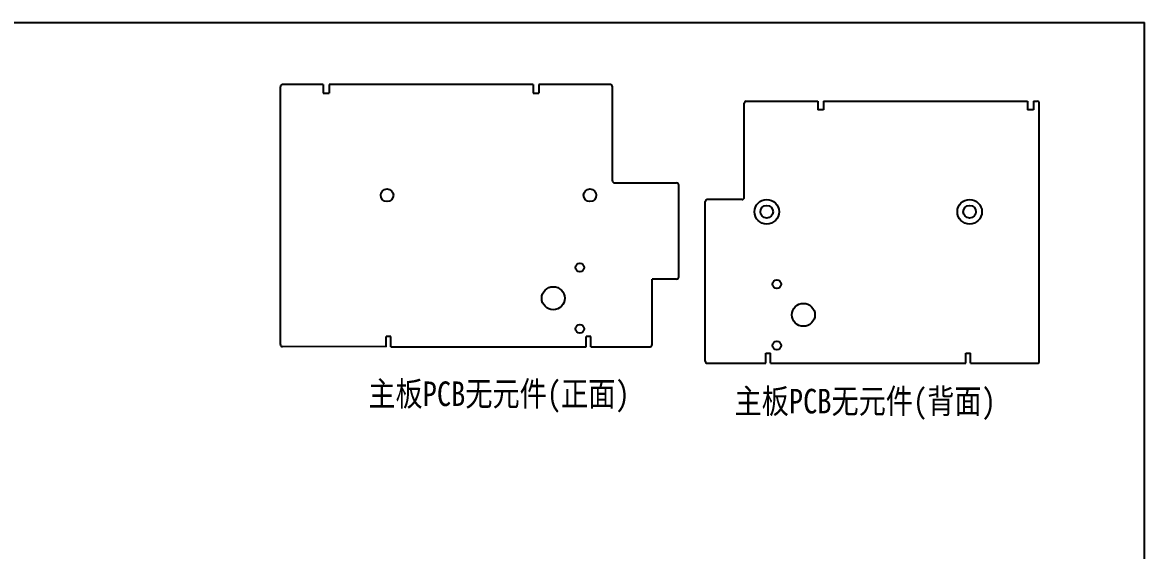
# Model space of a CAD drawing. Header units: millimetres. Extents: x 0 to 420, y 0 to 297.
# Drawn here: x 146.2 to 420, y 168 to 297 of the extents above; entities that cross this region are included whole.
import ezdxf

# ---------------------------------------------------------------- set-up
doc = ezdxf.new("R2010")
doc.units = ezdxf.units.MM
doc.header["$LTSCALE"] = 23.1
doc.layers.get('0').update_dxf_attribs({"linetype": 'CONTINUOUS'})
doc.styles.get("Standard").update_dxf_attribs({"font": 'txt', "width": 0.85})

msp = doc.modelspace()

# ---------------------------------------------------------------- linework, layer by layer
at = {"color": 7, "linetype": 'Continuous'}
for p, q in [((0, 297), (420, 297)), ((420, 0), (420, 297)), ((219.622, 281.805), (219.622, 279.705)), ((219.622, 279.705), (221.022, 279.705)), ((221.022, 281.805), (221.022, 279.705)), ((270.822, 281.805), (221.022, 281.805)), ((270.822, 281.805), (270.822, 279.705)), ((270.822, 279.705), (272.222, 279.705)), ((289.672, 281.805), (272.222, 281.805)), ((272.222, 281.805), (272.222, 279.705)), ((290.172, 258.305), (290.172, 281.305)), ((322.321, 254.247), (322.321, 277.247)), ((322.821, 277.747), (340.271, 277.747)), ((340.271, 277.747), (340.271, 275.647)), ((341.671, 277.747), (391.471, 277.747)), ((341.671, 277.747), (341.671, 275.647)), ((391.471, 277.747), (391.471, 275.647)), ((392.871, 277.747), (393.821, 277.747)), ((392.871, 277.747), (392.871, 275.647)), ((394.321, 214.247), (394.321, 277.247)), ((341.671, 275.647), (340.271, 275.647)), ((392.871, 275.647), (391.471, 275.647)), ((312.821, 214.247), (312.821, 253.247)), ((321.821, 253.747), (313.321, 253.747)), ((236.122, 220.305), (234.922, 220.305)), ((234.922, 217.805), (234.922, 220.305)), ((236.122, 217.805), (236.122, 220.305)), ((284.922, 220.305), (283.722, 220.305)), ((283.722, 217.805), (283.722, 220.305)), ((284.922, 217.805), (284.922, 220.305)), ((236.122, 217.805), (283.722, 217.805)), ((313.321, 213.747), (327.571, 213.747)), ((327.571, 216.247), (328.771, 216.247)), ((327.571, 213.747), (327.571, 216.247)), ((328.771, 213.747), (328.771, 216.247)), ((328.771, 213.747), (376.371, 213.747)), ((376.371, 216.247), (377.571, 216.247)), ((376.371, 213.747), (376.371, 216.247)), ((377.571, 213.747), (377.571, 216.247)), ((377.571, 213.747), (393.821, 213.747))]:
    msp.add_line(p, q, dxfattribs=at)
for p, q in [((209.172, 218.305), (209.172, 281.305)), ((219.622, 281.805), (209.672, 281.805)), ((290.672, 257.805), (305.839, 257.805)), ((306.339, 234.805), (306.339, 257.305)), ((299.839, 218.305), (299.839, 234.305)), ((305.839, 234.305), (299.839, 234.305)), ((234.922, 217.805), (209.673, 217.814)), ((284.922, 217.805), (299.339, 217.805))]:
    msp.add_line(p, q)
for centre, radius in [((235.172, 254.805), 1.55), ((284.672, 254.805), 1.55), ((327.821, 250.747), 1.55), ((377.321, 250.747), 1.55), ((282.222, 237.142), 1.05), ((330.271, 233.084), 1.05), ((275.722, 229.642), 2.8), ((336.771, 225.584), 2.8), ((282.222, 222.142), 1.05), ((330.271, 218.084), 1.05)]:
    msp.add_circle(centre, radius, dxfattribs=at)
at = {"color": 4, "linetype": 'Continuous'}
for centre in [(327.821, 250.747), (377.321, 250.747)]:
    msp.add_circle(centre, 3, dxfattribs=at)
at = {"color": 7, "linetype": 'Continuous'}
for centre, start, end in [((209.672, 281.305), 90, 180), ((289.672, 281.305), 0, 90), ((322.821, 277.247), 90, 180), ((393.821, 277.247), 0, 90), ((290.672, 258.305), 180, 270), ((305.839, 257.305), 0, 90), ((313.321, 253.247), 90, 180), ((321.821, 254.247), 270, 360), ((305.839, 234.805), 270, 0), ((209.673, 218.314), 180, 270), ((299.339, 218.305), 270, 0), ((313.321, 214.247), 180, 270), ((393.821, 214.247), 270, 360)]:
    msp.add_arc(centre, 0.5, start, end, dxfattribs=at)

# ---------------------------------------------------------------- texts
at = {"color": 2, "linetype": 'Continuous', "char_height": 6, "width": 91.8, "attachment_point": 1, "line_spacing_factor": 0.9}
for s, insert in [('主板PCB无元件(正面)', (230.611, 209.312)), ('主板PCB无元件(背面)', (319.955, 207.51))]:
    msp.add_mtext(s, dxfattribs=dict(at, insert=insert))

doc.saveas('drawing.dxf')
